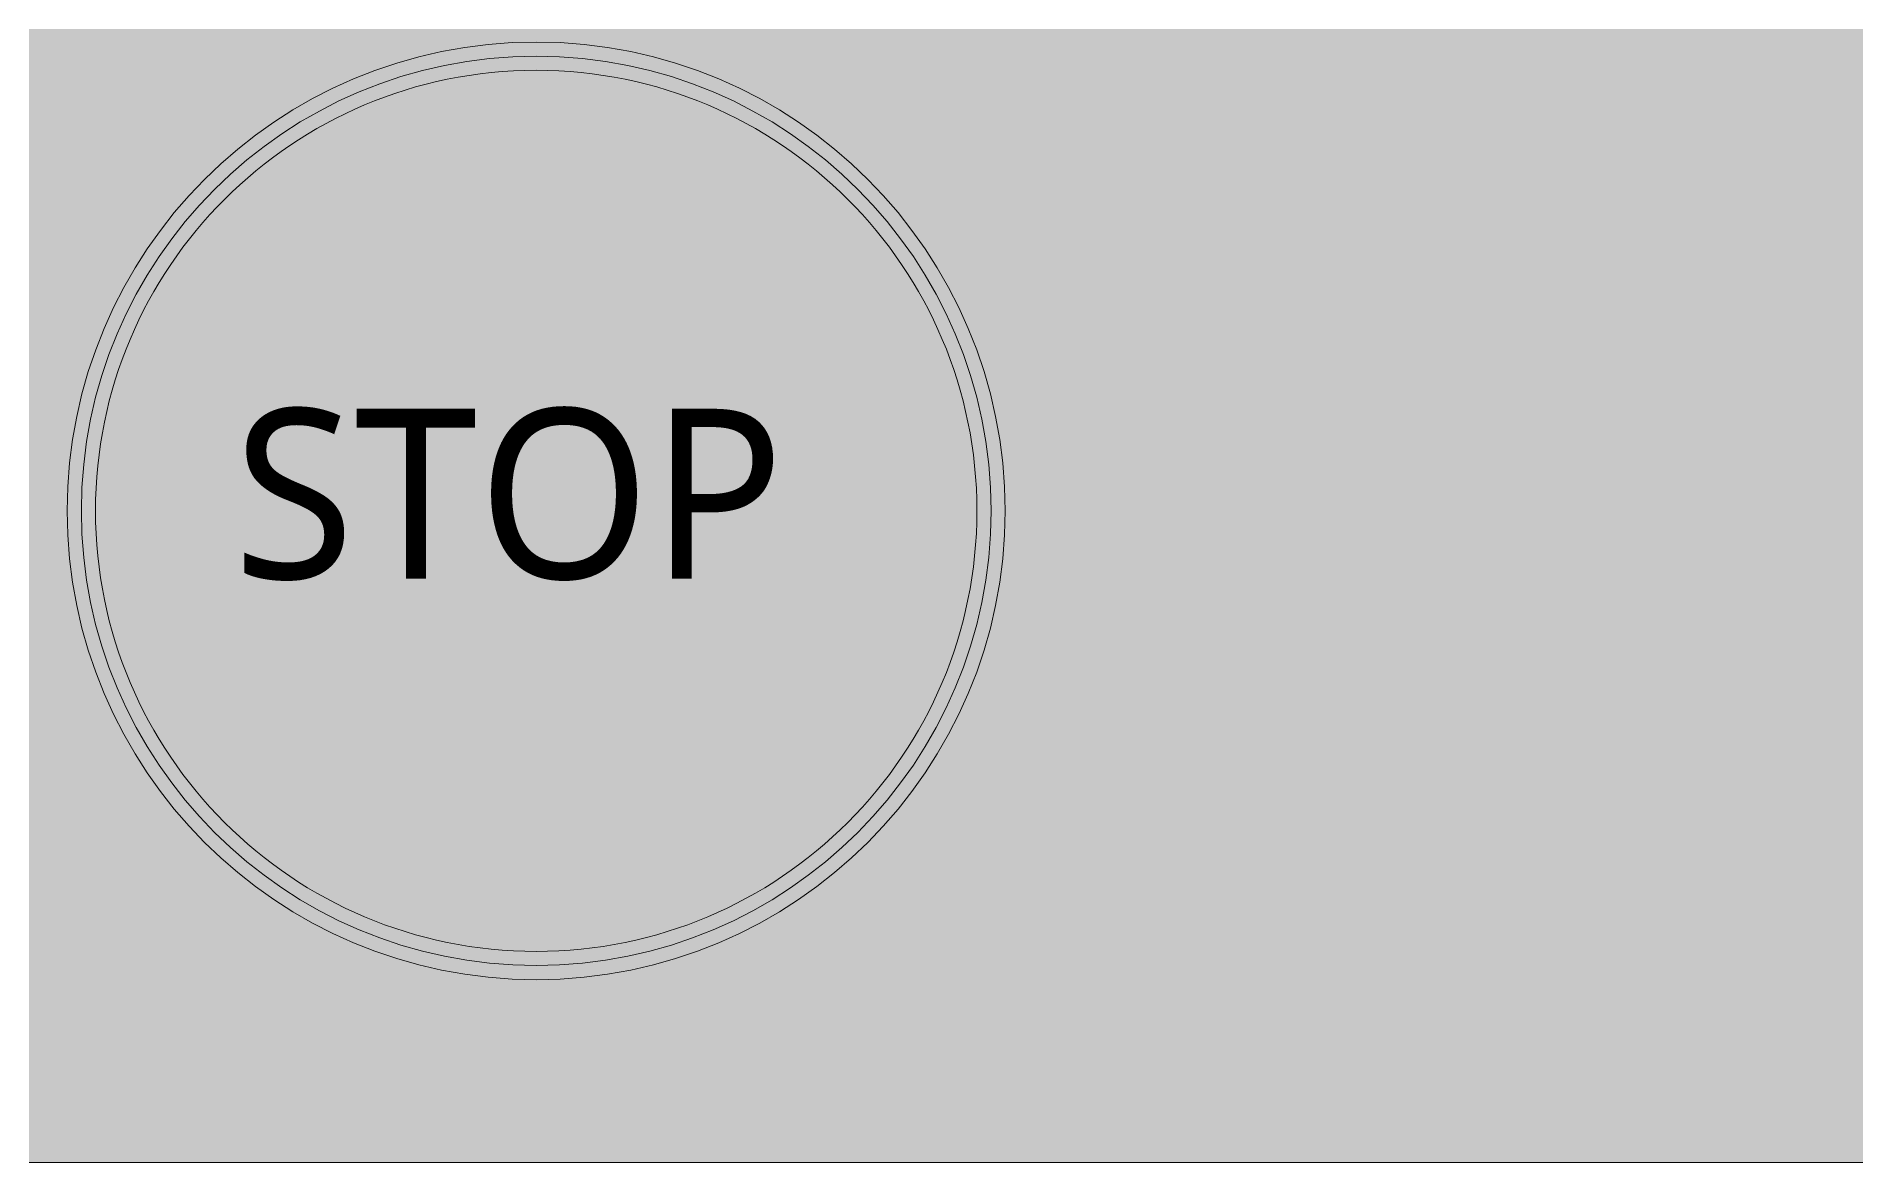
# Model space of a CAD drawing. Header units: millimetres. Extents: x 7 to 220, y 158 to 310.
# Drawn here: x 38.75 to 84.21, y 158.43 to 186.58 of the extents above; entities that cross this region are included whole.
import ezdxf

# ---------------------------------------------------------------- set-up
doc = ezdxf.new("R2010")
doc.units = ezdxf.units.MM
doc.header["$MEASUREMENT"] = 0
doc.layers.add('SI_Base new', color=7, linetype='Continuous', lineweight=0)

msp = doc.modelspace()

# ---------------------------------------------------------------- hatches: boundary and pattern name
at = {"layer": 'SI_Base new', "true_color": 0x1d252c, "transparency": 33554687}
h = msp.add_hatch(color=250, dxfattribs=at)
h.dxf.hatch_style = 2
edge = h.paths.add_edge_path()
edge.add_spline(control_points=[(215.166, 158.432), (215.166, 158.432), (12.166, 158.432), (12.166, 158.432), (9.405, 158.432), (7.166, 160.671), (7.166, 163.432), (7.166, 163.432), (7.166, 304.632), (7.166, 304.632), (7.166, 307.394), (9.405, 309.632), (12.166, 309.632), (12.166, 309.632), (215.166, 309.632), (215.166, 309.632), (217.928, 309.632), (220.166, 307.394), (220.166, 304.632), (220.166, 304.632), (220.166, 163.432), (220.166, 163.432), (220.166, 160.671), (217.928, 158.432), (215.166, 158.432)], knot_values=[0, 0, 0, 0, 1, 1, 1, 2, 2, 2, 3, 3, 3, 4, 4, 4, 5, 5, 5, 6, 6, 6, 7, 7, 7, 8, 8, 8, 8], degree=3, periodic=0)
at = {"layer": 'SI_Base new', "true_color": 0xec672d, "transparency": 33554687}
h = msp.add_hatch(color=30, dxfattribs=at)
h.dxf.hatch_style = 2
edge = h.paths.add_edge_path()
edge.add_spline(control_points=[(51.235, 185.737), (48.193, 185.737), (45.442, 184.505), (43.448, 182.511), (41.455, 180.517), (40.223, 177.766), (40.223, 174.724), (40.223, 171.682), (41.455, 168.931), (43.448, 166.937), (45.442, 164.943), (48.193, 163.711), (51.235, 163.711), (54.278, 163.711), (57.029, 164.943), (59.023, 166.937), (61.016, 168.931), (62.248, 171.682), (62.249, 174.724), (62.248, 177.766), (61.016, 180.517), (59.023, 182.511), (57.029, 184.505), (54.278, 185.737), (51.235, 185.737), (51.235, 185.737), (51.235, 185.737), (51.235, 185.737)], knot_values=[0, 0, 0, 0, 1, 1, 1, 2, 2, 2, 3, 3, 3, 4, 4, 4, 5, 5, 5, 6, 6, 6, 7, 7, 7, 8, 8, 8, 9, 9, 9, 9], degree=3, periodic=0)
edge = h.paths.add_edge_path()
edge.add_spline(control_points=[(51.235, 186.443), (57.707, 186.442), (62.954, 181.196), (62.954, 174.724), (62.954, 168.252), (57.707, 163.006), (51.235, 163.005), (44.763, 163.006), (39.518, 168.252), (39.517, 174.724), (39.518, 181.196), (44.763, 186.442), (51.235, 186.443), (51.235, 186.443), (51.235, 186.443), (51.235, 186.443)], knot_values=[0, 0, 0, 0, 1, 1, 1, 2, 2, 2, 3, 3, 3, 4, 4, 4, 5, 5, 5, 5], degree=3, periodic=0)
at = {"layer": 'SI_Base new', "true_color": 0x1d252c, "transparency": 33554687}
h = msp.add_hatch(color=250, dxfattribs=at)
h.dxf.hatch_style = 2
edge = h.paths.add_edge_path()
edge.add_spline(control_points=[(51.235, 186.09), (57.512, 186.09), (62.601, 181.001), (62.601, 174.724), (62.601, 168.447), (57.512, 163.358), (51.235, 163.358), (44.958, 163.358), (39.87, 168.447), (39.87, 174.724), (39.87, 181.001), (44.958, 186.09), (51.235, 186.09), (51.235, 186.09), (51.235, 186.09), (51.235, 186.09)], knot_values=[0, 0, 0, 0, 1, 1, 1, 2, 2, 2, 3, 3, 3, 4, 4, 4, 5, 5, 5, 5], degree=3, periodic=0)

# ---------------------------------------------------------------- linework, layer by layer
at = {"layer": 'SI_Base new'}
msp.add_open_spline([(215.166, 158.432), (215.166, 158.432), (12.166, 158.432), (12.166, 158.432), (9.405, 158.432), (7.166, 160.671), (7.166, 163.432), (7.166, 163.432), (7.166, 304.632), (7.166, 304.632), (7.166, 307.394), (9.405, 309.632), (12.166, 309.632), (12.166, 309.632), (215.166, 309.632), (215.166, 309.632), (217.928, 309.632), (220.166, 307.394), (220.166, 304.632), (220.166, 304.632), (220.166, 163.432), (220.166, 163.432), (220.166, 160.671), (217.928, 158.432), (215.166, 158.432)], degree=3, knots=[0, 0, 0, 0, 1, 1, 1, 2, 2, 2, 3, 3, 3, 4, 4, 4, 5, 5, 5, 6, 6, 6, 7, 7, 7, 8, 8, 8, 8], dxfattribs=at)
at = {"layer": 'SI_Base new', "color": 30, "lineweight": 18, "true_color": 0xec672d}
for points, knots in [([(51.235, 186.443), (57.707, 186.442), (62.954, 181.196), (62.954, 174.724), (62.954, 168.252), (57.707, 163.006), (51.235, 163.005), (44.763, 163.006), (39.518, 168.252), (39.517, 174.724), (39.518, 181.196), (44.763, 186.442), (51.235, 186.443), (51.235, 186.443), (51.235, 186.443), (51.235, 186.443)], [0, 0, 0, 0, 1, 1, 1, 2, 2, 2, 3, 3, 3, 4, 4, 4, 5, 5, 5, 5]), ([(51.235, 185.737), (48.193, 185.737), (45.442, 184.505), (43.448, 182.511), (41.455, 180.517), (40.223, 177.766), (40.223, 174.724), (40.223, 171.682), (41.455, 168.931), (43.448, 166.937), (45.442, 164.943), (48.193, 163.711), (51.235, 163.711), (54.278, 163.711), (57.029, 164.943), (59.023, 166.937), (61.016, 168.931), (62.248, 171.682), (62.249, 174.724), (62.248, 177.766), (61.016, 180.517), (59.023, 182.511), (57.029, 184.505), (54.278, 185.737), (51.235, 185.737), (51.235, 185.737), (51.235, 185.737), (51.235, 185.737)], [0, 0, 0, 0, 1, 1, 1, 2, 2, 2, 3, 3, 3, 4, 4, 4, 5, 5, 5, 6, 6, 6, 7, 7, 7, 8, 8, 8, 9, 9, 9, 9])]:
    msp.add_open_spline(points, degree=3, knots=knots, dxfattribs=at)
at = {"layer": 'SI_Base new', "color": 142, "lineweight": 18, "true_color": 0x0084ca}
msp.add_open_spline([(51.235, 186.09), (57.512, 186.09), (62.601, 181.001), (62.601, 174.724), (62.601, 168.447), (57.512, 163.358), (51.235, 163.358), (44.958, 163.358), (39.87, 168.447), (39.87, 174.724), (39.87, 181.001), (44.958, 186.09), (51.235, 186.09), (51.235, 186.09), (51.235, 186.09), (51.235, 186.09)], degree=3, knots=[0, 0, 0, 0, 1, 1, 1, 2, 2, 2, 3, 3, 3, 4, 4, 4, 5, 5, 5, 5], dxfattribs=at)

# ---------------------------------------------------------------- texts
at = {"layer": 'SI_Base new', "insert": (43.66, 172.971), "char_height": 0.2, "attachment_point": 7}
msp.add_mtext('\\C254;\\c14737632;\\FRoboto Medium|b0|i0|c1;\\H4.246033;\\W1.000000;STOP', dxfattribs=at)

doc.saveas('drawing.dxf')
